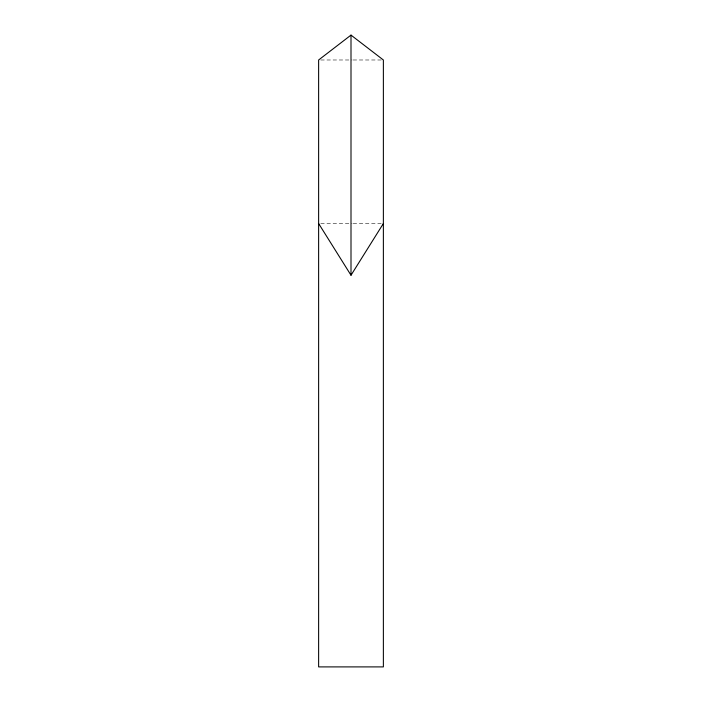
<?xml version="1.0" encoding="UTF-8"?>
<svg xmlns="http://www.w3.org/2000/svg" width="702" height="702" viewBox="0 0 702 702"><rect width="100%" height="100%" fill="white"/><g stroke="black" fill="none" stroke-linecap="round" stroke-linejoin="round"><path stroke-width="0.53" stroke-dasharray="3.51 2.63" d="M320.788 59.986L352.079 59.986M353.159 59.986L381.212 59.986M320.788 223.526L352.079 223.526M353.159 223.526L381.212 223.526"/><path stroke-width="1.05" d="M318.629 223.526L351 275.237L383.371 223.526M351 35.1L318.629 59.986L318.629 666.9L383.371 666.9L383.371 59.986L351 35.1L351 275.237"/></g></svg>
